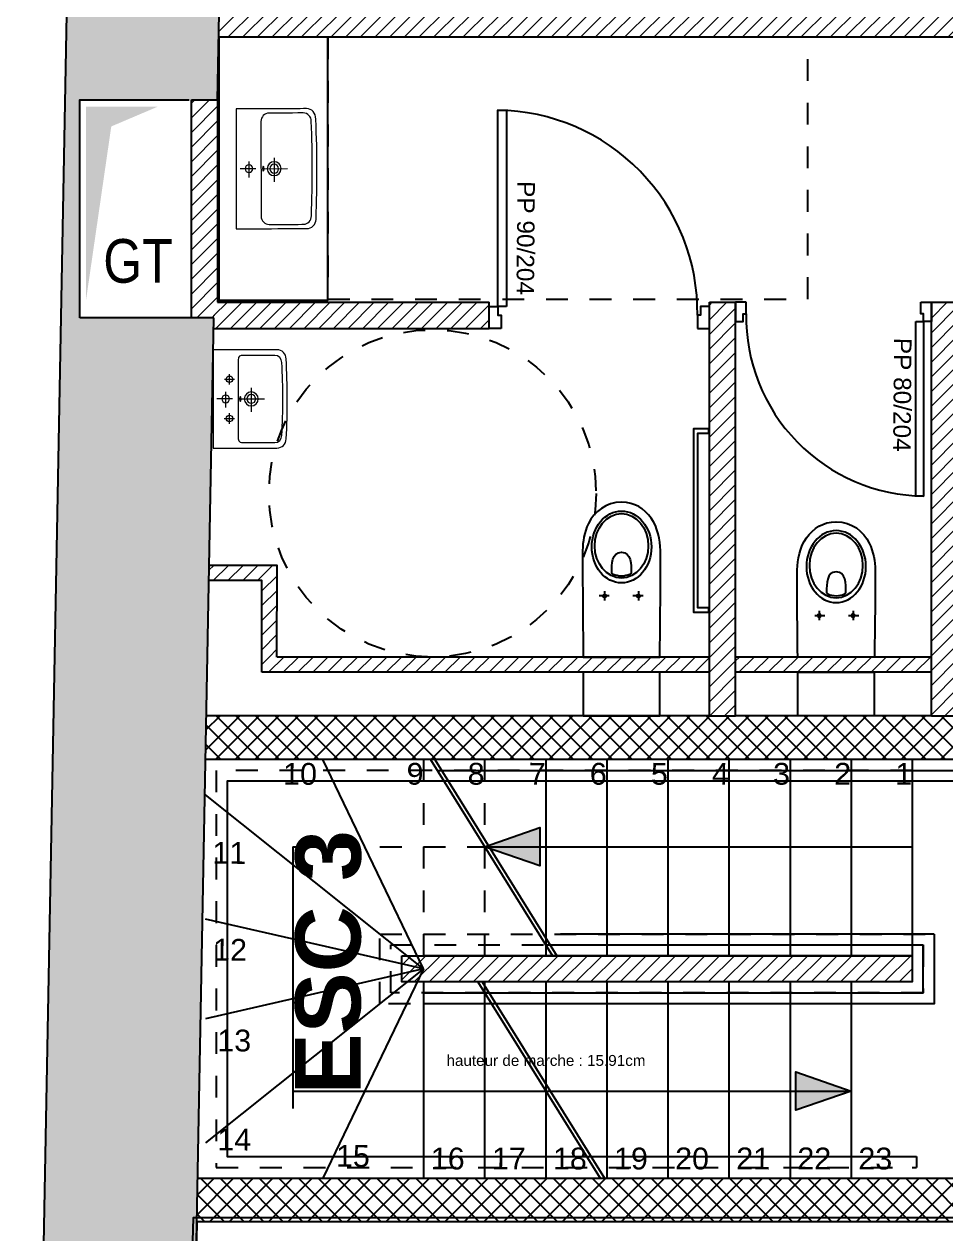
# Model space of a CAD drawing. Extents: x -28.9 to 23.3, y -8.4 to 57.6.
# Drawn here: x -16.51 to -12.29, y -1.74 to 3.81 of the extents above; entities that cross this region are included whole.
import ezdxf

# ---------------------------------------------------------------- set-up
doc = ezdxf.new("R2010")
doc.units = 0
doc.header["$LTSCALE"] = 0.001
for name, pattern in [('92CRH-CVH 01 Structure_Diff$0$CACHE', [0.375, 0.25, -0.125]), ('CONTINU', [0]), ('DASHED', [0.75, 0.5, -0.25]), ('HIDDEN2', [0.1875, 0.125, -0.0625])]:
    doc.linetypes.add(name, pattern=pattern)
for name, color, linetype in [('01-STR_MACONNERIE_HACH', 252, 'Continuous'), ('02-CL HACH PLATRE', 6, 'Continuous'), ('02-CLOISON_HACH MACONNERIE', 6, 'Continuous'), ('Exit- Etiquette-incendie', 1, 'Continuous')]:
    doc.layers.add(name, color=color, linetype=linetype)
doc.layers.add('A-MOQUETTE', color=7, linetype='Continuous', true_color=0xe5ecff)
doc.layers.add('A-projet', color=7, linetype='Continuous', true_color=0x5b6280)
doc.styles.add('ARIAL', font='arial.ttf')
doc.styles.add('COTE 100', font='arial.ttf', dxfattribs={"height": 0.15})
doc.styles.get("Standard").update_dxf_attribs({"font": 'ARIALN.TTF'})
doc.styles.add('verdana', font='swissc.ttf')

# ---------------------------------------------------------------- blocks, each defined once
blk = doc.blocks.new('wc PMR')
for points in [[(-0.4001, 0.2411), (-0.4001, 0.2611), (-0.3501, 0.2611), (-0.3501, 1.0611), (-0.4001, 1.0611), (-0.4001, 1.0811), (-0.3301, 1.0811), (-0.3301, 0.2411), (-0.4001, 0.2411)], [(0.1752, -0.035), (0.1752, -0.235), (-0.1753, -0.235), (-0.1753, -0.035), (0.1752, -0.035)]]:
    blk.add_lwpolyline(points)
for points in [[(-0.1356, 0.6717), (-0.1047, 0.7143), (-0.0611, 0.745), (-0.0001, 0.745)], [(-0.1783, 0.5239), (-0.1779, 0.5716), (-0.1666, 0.629), (-0.1356, 0.6717)], [(-0.078, 0.3365), (-0.078, 0.3365), (-0.078, 0.2933), (-0.078, 0.2933)], [(0.0773, 0.3369), (0.0773, 0.3369), (0.0773, 0.2936), (0.0773, 0.2936)], [(-0.0985, 0.3147), (-0.0985, 0.3147), (-0.0522, 0.3147), (-0.0522, 0.3147)], [(0.0568, 0.3151), (0.0568, 0.3151), (0.1031, 0.3151), (0.1031, 0.3151)], [(0.1752, 0.035), (0.1752, 0.035), (-0.1754, 0.035), (-0.1754, 0.035)]]:
    blk.add_open_spline(points, degree=3)
for points, knots in [([(-0.0001, 0.745), (-0.0001, 0.745), (0.0724, 0.7449), (0.1234, 0.7019), (0.1515, 0.6466)], [0.5714286, 0.5714286, 0.5714286, 0.5714286, 0.5714286, 0.7142857, 0.7142857, 0.7142857, 0.7142857]), ([(-0.0002, 0.7044), (0.0752, 0.7044), (0.1364, 0.6306), (0.1364, 0.5396), (0.1364, 0.5396), (0.1364, 0.4486), (0.0753, 0.3748), (-0.0002, 0.3748), (-0.0002, 0.3748), (-0.0756, 0.3748), (-0.1368, 0.4486), (-0.1368, 0.5396), (-0.1368, 0.5396), (-0.1368, 0.6306), (-0.0756, 0.7044), (-0.0002, 0.7044)], [0, 0, 0, 0, 0.25, 0.25, 0.25, 0.25, 0.5, 0.5, 0.5, 0.5, 0.75, 0.75, 0.75, 0.75, 1, 1, 1, 1]), ([(-0.0001, 0.6924), (0.0676, 0.6924), (0.1225, 0.6262), (0.1225, 0.5446), (0.1225, 0.5446), (0.1225, 0.463), (0.0676, 0.3968), (-0.0001, 0.3968), (-0.0001, 0.3968), (-0.0678, 0.3968), (-0.1227, 0.463), (-0.1228, 0.5446), (-0.1228, 0.5446), (-0.1228, 0.6262), (-0.0678, 0.6924), (-0.0001, 0.6924)], [0, 0, 0, 0, 0.25, 0.25, 0.25, 0.25, 0.5, 0.5, 0.5, 0.5, 0.75, 0.75, 0.75, 0.75, 1, 1, 1, 1]), ([(0.1515, 0.6466), (0.1515, 0.6466), (0.1711, 0.6078), (0.178, 0.5626), (0.1783, 0.5236)], [0.7142857, 0.7142857, 0.7142857, 0.7142857, 0.7142857, 0.8571429, 0.8571429, 0.8571429, 0.8571429]), ([(-0.1754, 0.035), (-0.1754, 0.035), (-0.1787, 0.3113), (-0.1791, 0.4176), (-0.1783, 0.5239)], [0.1428571, 0.1428571, 0.1428571, 0.1428571, 0.1428572, 0.2857143, 0.2857143, 0.2857143, 0.2857143]), ([(0.0445, 0.4244), (0.0446, 0.4203), (0.0419, 0.4154), (0.0382, 0.4139), (0.0382, 0.4139), (0.0262, 0.4089), (0.013, 0.4058), (0, 0.4058), (0, 0.4058), (-0.0131, 0.4058), (-0.0264, 0.4088), (-0.0385, 0.4139), (-0.0385, 0.4139), (-0.0423, 0.4155), (-0.045, 0.4204), (-0.0447, 0.4245), (-0.0447, 0.4245), (-0.0432, 0.4567), (-0.0461, 0.5154), (-0.0001, 0.5153), (-0.0001, 0.5153), (0.0459, 0.5153), (0.0439, 0.459), (0.0445, 0.4244)], [0, 0, 0, 0, 0.166667, 0.166667, 0.166667, 0.166667, 0.333333, 0.333333, 0.333333, 0.333333, 0.5, 0.5, 0.5, 0.5, 0.666667, 0.666667, 0.666667, 0.666667, 0.833333, 0.833333, 0.833333, 0.833333, 1, 1, 1, 1]), ([(0.1783, 0.5236), (0.1783, 0.5236), (0.179, 0.4174), (0.1779, 0.3112), (0.1752, 0.035)], [0.8571429, 0.8571429, 0.8571429, 0.8571429, 0.8571429, 1, 1, 1, 1]), ([(-0.0776, 0.3223), (-0.0735, 0.3223), (-0.0702, 0.319), (-0.0702, 0.3149), (-0.0702, 0.3149), (-0.0702, 0.3108), (-0.0735, 0.3074), (-0.0776, 0.3074), (-0.0776, 0.3074), (-0.0817, 0.3074), (-0.0851, 0.3108), (-0.0851, 0.3149), (-0.0851, 0.3149), (-0.0851, 0.319), (-0.0817, 0.3223), (-0.0776, 0.3223)], [0, 0, 0, 0, 0.25, 0.25, 0.25, 0.25, 0.5, 0.5, 0.5, 0.5, 0.75, 0.75, 0.75, 0.75, 1, 1, 1, 1]), ([(0.0775, 0.3223), (0.0816, 0.3223), (0.0849, 0.319), (0.0849, 0.3149), (0.0849, 0.3149), (0.0849, 0.3108), (0.0816, 0.3074), (0.0775, 0.3074), (0.0775, 0.3074), (0.0733, 0.3074), (0.07, 0.3108), (0.07, 0.3149), (0.07, 0.3149), (0.07, 0.319), (0.0733, 0.3223), (0.0775, 0.3223)], [0, 0, 0, 0, 0.25, 0.25, 0.25, 0.25, 0.5, 0.5, 0.5, 0.5, 0.75, 0.75, 0.75, 0.75, 1, 1, 1, 1])]:
    blk.add_open_spline(points, degree=3, knots=knots)
blk = doc.blocks.new('WC hand 2')
at = {"linetype": 'Continuous'}
for points in [[(-101.846, 114.7909), (-101.8151, 114.8335), (-101.7716, 114.8642), (-101.7105, 114.8642)], [(-101.8887, 114.6432), (-101.8884, 114.6909), (-101.8771, 114.7482), (-101.846, 114.7909)], [(-101.5352, 114.2442), (-101.5352, 114.2442), (-101.8869, 114.2442), (-101.8869, 114.2442)]]:
    blk.add_open_spline(points, degree=3, dxfattribs=at)
for points, knots in [([(-101.7105, 114.8642), (-101.7105, 114.8642), (-101.638, 114.8642), (-101.587, 114.8211), (-101.5589, 114.7658)], [0.5714286, 0.5714286, 0.5714286, 0.5714286, 0.5714286, 0.7142857, 0.7142857, 0.7142857, 0.7142857]), ([(-101.7106, 114.8236), (-101.6352, 114.8236), (-101.574, 114.7498), (-101.574, 114.6588), (-101.574, 114.6588), (-101.574, 114.5678), (-101.6352, 114.494), (-101.7106, 114.494), (-101.7106, 114.494), (-101.7861, 114.494), (-101.8472, 114.5678), (-101.8472, 114.6588), (-101.8472, 114.6588), (-101.8472, 114.7498), (-101.7861, 114.8236), (-101.7106, 114.8236)], [0, 0, 0, 0, 0.25, 0.25, 0.25, 0.25, 0.5, 0.5, 0.5, 0.5, 0.75, 0.75, 0.75, 0.75, 1, 1, 1, 1]), ([(-101.7106, 114.8116), (-101.6428, 114.8116), (-101.5879, 114.7454), (-101.5879, 114.6638), (-101.5879, 114.6638), (-101.5879, 114.5822), (-101.6428, 114.516), (-101.7106, 114.516), (-101.7106, 114.516), (-101.7783, 114.516), (-101.8332, 114.5822), (-101.8332, 114.6638), (-101.8332, 114.6638), (-101.8332, 114.7454), (-101.7783, 114.8116), (-101.7106, 114.8116)], [0, 0, 0, 0, 0.25, 0.25, 0.25, 0.25, 0.5, 0.5, 0.5, 0.5, 0.75, 0.75, 0.75, 0.75, 1, 1, 1, 1]), ([(-101.5589, 114.7658), (-101.5589, 114.7658), (-101.5393, 114.727), (-101.5325, 114.6818), (-101.5322, 114.6428)], [0.7142857, 0.7142857, 0.7142857, 0.7142857, 0.7142857, 0.8571429, 0.8571429, 0.8571429, 0.8571429]), ([(-101.8869, 114.2442), (-101.8869, 114.2442), (-101.8892, 114.4305), (-101.8895, 114.5368), (-101.8887, 114.6432)], [0.1428571, 0.1428571, 0.1428571, 0.1428571, 0.1428572, 0.2857143, 0.2857143, 0.2857143, 0.2857143]), ([(-101.6659, 114.5436), (-101.6658, 114.5395), (-101.6685, 114.5347), (-101.6723, 114.5331), (-101.6723, 114.5331), (-101.6843, 114.5281), (-101.6974, 114.525), (-101.7105, 114.525), (-101.7105, 114.525), (-101.7236, 114.525), (-101.7368, 114.528), (-101.7489, 114.5331), (-101.7489, 114.5331), (-101.7527, 114.5347), (-101.7554, 114.5396), (-101.7552, 114.5437), (-101.7552, 114.5437), (-101.7536, 114.5759), (-101.7566, 114.6346), (-101.7106, 114.6345), (-101.7106, 114.6345), (-101.6645, 114.6345), (-101.6665, 114.5782), (-101.6659, 114.5436)], [0, 0, 0, 0, 0.166667, 0.166667, 0.166667, 0.166667, 0.333333, 0.333333, 0.333333, 0.333333, 0.5, 0.5, 0.5, 0.5, 0.666667, 0.666667, 0.666667, 0.666667, 0.833333, 0.833333, 0.833333, 0.833333, 1, 1, 1, 1]), ([(-101.5322, 114.6428), (-101.5322, 114.6428), (-101.5314, 114.5366), (-101.5326, 114.4304), (-101.5352, 114.2442)], [0.8571429, 0.8571429, 0.8571429, 0.8571429, 0.8571429, 1, 1, 1, 1]), ([(-101.7881, 114.4416), (-101.784, 114.4416), (-101.7806, 114.4382), (-101.7806, 114.4341), (-101.7806, 114.4341), (-101.7806, 114.43), (-101.784, 114.4267), (-101.7881, 114.4267), (-101.7881, 114.4267), (-101.7922, 114.4267), (-101.7955, 114.43), (-101.7955, 114.4341), (-101.7955, 114.4341), (-101.7955, 114.4382), (-101.7922, 114.4416), (-101.7881, 114.4416)], [0, 0, 0, 0, 0.25, 0.25, 0.25, 0.25, 0.5, 0.5, 0.5, 0.5, 0.75, 0.75, 0.75, 0.75, 1, 1, 1, 1]), ([(-101.633, 114.4416), (-101.6289, 114.4416), (-101.6256, 114.4382), (-101.6256, 114.4341), (-101.6256, 114.4341), (-101.6256, 114.43), (-101.6289, 114.4267), (-101.633, 114.4267), (-101.633, 114.4267), (-101.6371, 114.4267), (-101.6405, 114.43), (-101.6405, 114.4341), (-101.6405, 114.4341), (-101.6405, 114.4382), (-101.6371, 114.4416), (-101.633, 114.4416)], [0, 0, 0, 0, 0.25, 0.25, 0.25, 0.25, 0.5, 0.5, 0.5, 0.5, 0.75, 0.75, 0.75, 0.75, 1, 1, 1, 1])]:
    blk.add_open_spline(points, degree=3, knots=knots, dxfattribs=at)
at = {"linetype": 'DASHED'}
for points in [[(-101.809, 114.4339), (-101.809, 114.4339), (-101.7627, 114.4339), (-101.7627, 114.4339)], [(-101.7884, 114.4557), (-101.7884, 114.4557), (-101.7884, 114.4125), (-101.7884, 114.4125)], [(-101.6537, 114.4343), (-101.6537, 114.4343), (-101.6074, 114.4343), (-101.6074, 114.4343)], [(-101.6332, 114.4561), (-101.6332, 114.4561), (-101.6332, 114.4128), (-101.6332, 114.4128)]]:
    blk.add_open_spline(points, degree=3, dxfattribs=at)
blk = doc.blocks.new('WC HF')
blk.add_lwpolyline([(-0.1752, 0.035), (-0.1752, 0.235), (0.1752, 0.235), (0.1752, 0.035), (-0.1752, 0.035)])
at = {"rotation": 180.0036056120651}
blk.add_blockref('WC hand 2', (-101.7183, 114.2028), dxfattribs=at)
blk = doc.blocks.new('BLOC_ATT_RENS_100')
at = {"flags": 8}
for tag, p, height in [('N°', (-0.4156, 0.9727), 0.25), ('TITRE', (-0.4156, 0.6753), 0.21), ('SURF', (-0.4156, 0.3727), 0.15), ('EFFECTIF', (-0.4156, 0.0727), 0.15), ('HSP', (-0.4156, -0.2356), 0.15), ('REV.SOL', (-0.4156, -0.5258), 0.15), ('REV.MUR', (-0.4156, -0.8258), 0.15), ('PLAF', (-0.4156, -1.1258), 0.15)]:
    blk.add_attdef(tag, p, '', height=height, dxfattribs=at)
at = {"layer": 'Exit- Etiquette-incendie', "flags": 8}
for tag, p in [('EFFECTIF.MAX', (-0.4156, -1.414)), ('SURF.PROG', (-0.4156, -1.6479))]:
    blk.add_attdef(tag, p, '', height=0.15, dxfattribs=at)
blk = doc.blocks.new('Xref-R1-2018-11')
h = blk.add_hatch(color=256)
h.dxf.hatch_style = 1
h.paths.add_polyline_path([(-13.5068, -3.4388), (-13.5068, -4.3229), (-13.3914, -3.5288), (-13.1797, -3.4388)])
h = blk.add_hatch(color=256)
h.dxf.hatch_style = 1
h.paths.add_polyline_path([(-11.6799, -6.8314), (-11.4268, -6.7434), (-11.4268, -6.9193)])
h = blk.add_hatch(color=256)
h.dxf.hatch_style = 1
h.paths.add_polyline_path([(-9.9999, -7.9514), (-10.2529, -8.0393), (-10.2529, -7.8634)])
at = {"layer": '01-STR_MACONNERIE_HACH'}
h = blk.add_hatch(color=256, dxfattribs=at)
h.dxf.hatch_style = 1
h.paths.add_polyline_path([(-9.9079, 6.5986), (-9.8547, 6.5982), (-9.8543, 6.6582), (-9.9043, 6.6585), (-9.9023, 6.9761), (-10.8947, 6.9824), (-10.8967, 6.6649), (-10.9467, 6.6652), (-10.9471, 6.6052), (-10.8943, 6.6049), (-10.8705, 6.3609), (-9.9349, 6.3549)])
h.paths.add_polyline_path([(-6.9594, 6.9572), (-8.5844, 6.9676), (-8.5864, 6.6501), (-8.6364, 6.6504), (-8.6368, 6.5904), (-8.5841, 6.5901), (-8.5602, 6.3461), (-6.992, 6.3361), (-6.965, 6.5797), (-6.9118, 6.5794), (-6.9114, 6.6394), (-6.9614, 6.6397)])
h.paths.add_polyline_path([(-3.9843, 6.9382), (-5.6415, 6.9488), (-5.6435, 6.6313), (-5.6935, 6.6316), (-5.6939, 6.5716), (-5.6412, 6.5713), (-5.6173, 6.3273), (-4.0169, 6.317), (-3.99, 6.5607), (-3.9367, 6.5604), (-3.9364, 6.6204), (-3.9864, 6.6207)])
h.paths.add_polyline_path([(-1.6714, 6.9234), (-2.6665, 6.9298), (-2.6685, 6.6123), (-2.7185, 6.6126), (-2.7189, 6.5526), (-2.6661, 6.5522), (-2.6423, 6.3082), (-1.704, 6.3022), (-1.677, 6.5459), (-1.6238, 6.5456), (-1.6234, 6.6056), (-1.6734, 6.6059)])
h.paths.add_polyline_path([(1.2391, 6.9048), (-0.3535, 6.915), (-0.3555, 6.5975), (-0.4055, 6.5978), (-0.4059, 6.5378), (-0.3532, 6.5375), (-0.3294, 6.2934), (1.2351, 6.2834), (1.2366, 6.5273), (1.2866, 6.527), (1.287, 6.587), (1.237, 6.5873)])
h.paths.add_polyline_path([(4.2613, 4.563), (4.0393, 4.878), (3.7941, 4.7052), (3.7437, 4.6696), (3.4414, 4.4566), (3.7374, 4.0365), (4.1422, 3.9277), (4.1734, 4.0436), (4.1251, 4.0566)])
h.paths.add_polyline_path([(6.4828, 4.6253), (6.3626, 4.8262), (6.4048, 4.8588), (6.368, 4.9062), (6.3372, 4.8824), (6.2044, 5.0537), (5.3291, 4.3754), (5.2181, 4.3882), (5.0613, 3.8049), (5.013, 3.8178), (4.9819, 3.702), (5.2116, 3.6402)])
edge = h.paths.add_edge_path()
edge.add_line((8.8998, 6.4983), (8.8988, 6.5))
edge.add_line((8.8988, 6.5), (11.0135, 3.6771))
edge.add_arc((11.3803, 2.3662), 1.3612, 46.8852, 105.6326, ccw=False)
edge.add_line((12.3107, 3.3599), (9.1783, 7.5308))
edge.add_line((9.1783, 7.5308), (8.6276, 7.1267))
edge.add_line((8.6276, 7.1267), (8.7221, 7.0047))
edge.add_line((8.7221, 7.0047), (7.5965, 6.1325))
edge.add_line((7.5965, 6.1325), (7.7293, 5.9611))
edge.add_line((7.7293, 5.9611), (7.698, 5.9369))
edge.add_line((7.698, 5.9369), (7.7348, 5.8895))
edge.add_line((7.7348, 5.8895), (7.7825, 5.9264))
edge.add_line((7.7825, 5.9264), (7.947, 5.7599))
edge.add_line((7.947, 5.7599), (8.5107, 6.1968))
edge.add_line((8.5107, 6.1968), (8.5095, 6.1984))
edge.add_line((8.5095, 6.1984), (8.5108, 6.1969))
edge.add_line((8.5108, 6.1969), (8.8998, 6.4983))
edge = h.paths.add_edge_path()
edge.add_line((12.594, 2.9826), (12.3107, 3.3599))
edge.add_arc((11.3803, 2.3662), 1.3612, 46.8852, 105.6326)
edge.add_line((11.0135, 3.6771), (12.5352, 1.6457))
edge.add_arc((11.3803, 2.3662), 1.3612, 328.0427, 359.269)
edge.add_arc((11.3803, 2.3662), 1.3612, 359.269, 386.9277)
edge = h.paths.add_edge_path()
edge.add_arc((11.3803, 2.3662), 1.3612, -0.731, 26.9277, ccw=False)
edge.add_arc((11.3803, 2.3662), 1.3612, 328.0427, 359.269, ccw=False)
edge.add_line((12.5352, 1.6457), (16.884, -4.1595))
edge.add_line((16.884, -4.1595), (16.1904, -4.6804))
edge.add_line((16.1904, -4.6804), (16.2944, -4.8341))
edge.add_line((16.2944, -4.8341), (16.2458, -4.8706))
edge.add_line((16.2458, -4.8706), (16.2818, -4.9185))
edge.add_line((16.2818, -4.9185), (16.3361, -4.8777))
edge.add_line((16.3361, -4.8777), (16.4203, -4.9898))
edge.add_line((16.4203, -4.9898), (16.932, -4.6055))
edge.add_line((16.932, -4.6055), (17.1197, -4.6902))
edge.add_line((17.1197, -4.6902), (17.9104, -4.0965))
edge.add_line((17.9104, -4.0965), (12.594, 2.9826))
h.paths.add_polyline_path([(14.898, -6.1331), (15.4052, -5.7522), (15.321, -5.6401), (15.3753, -5.5993), (15.3393, -5.5513), (15.2911, -5.5876), (15.286, -5.5815), (15.1725, -5.4448), (14.0287, -6.3038), (14.155, -6.4832), (14.1064, -6.5197), (14.1425, -6.5676), (14.1968, -6.5268), (14.3689, -6.7561), (14.4424, -6.7009), (14.4957, -6.772), (14.616, -6.6817), (14.6553, -6.734), (14.8855, -6.5612), (14.7928, -6.4377), (14.9377, -6.3289)])
h.paths.add_polyline_path([(13.3381, -7.6413), (13.2848, -7.5703), (13.409, -7.477), (13.2369, -7.2477), (13.2912, -7.2069), (13.2552, -7.159), (13.207, -7.1952), (13.0693, -7.0231), (12.0278, -7.8065), (12.1544, -7.9862), (12.1058, -8.0227), (12.1418, -8.0707), (12.1962, -8.0299), (12.3681, -8.2587), (12.5358, -8.1328), (12.5892, -8.2038), (12.8542, -8.0048), (12.8935, -8.0571), (13.1093, -7.8951), (13.07, -7.8427)])
h.paths.add_polyline_path([(11.2287, -8.7564), (11.283, -8.7156), (11.247, -8.6676), (11.1988, -8.7039), (11.06, -8.5304), (10.0749, -9.2731), (10.0749, -9.2731), (10.0653, -9.2803), (10.1905, -9.4582), (10.1199, -9.5112), (10.156, -9.5592), (10.2103, -9.5184), (10.3836, -9.7491), (10.5241, -9.6436), (10.5775, -9.7146), (10.8405, -9.5171), (10.8798, -9.5694), (11.0956, -9.4074), (11.0563, -9.355), (11.3304, -9.1492), (11.277, -9.0781), (11.4006, -8.9853)])
h.paths.add_polyline_path([(9.2725, -10.5835), (9.4124, -10.4784), (9.2391, -10.2477), (9.2934, -10.2069), (9.2574, -10.1589), (9.1872, -10.2117), (9.0513, -10.0418), (8.1252, -10.7373), (8.2507, -10.9182), (8.1842, -10.9682), (8.2202, -11.0161), (8.2746, -10.9753), (8.4463, -11.204), (8.5752, -11.1071), (8.6286, -11.1782), (8.8718, -10.9956), (8.9111, -11.0479), (9.1269, -10.8859), (9.0876, -10.8335), (9.3259, -10.6545)])
h.paths.add_polyline_path([(7.3912, -11.9963), (7.5006, -11.9142), (7.3289, -11.6855), (7.3832, -11.6448), (7.3472, -11.5968), (7.281, -11.6465), (7.1435, -11.4746), (6.3233, -12.0905), (6.4525, -12.2767), (6.3735, -12.3361), (6.4095, -12.384), (6.4638, -12.3433), (6.6317, -12.5667), (6.6939, -12.52), (6.7473, -12.5911), (6.9904, -12.4085), (7.0298, -12.4608), (7.2456, -12.2987), (7.2062, -12.2464), (7.4446, -12.0674)])
h.paths.add_polyline_path([(5.6249, -13.3229), (5.6781, -13.2829), (5.5103, -13.0594), (5.5646, -13.0186), (5.5286, -12.9706), (5.4496, -13.0299), (5.308, -12.853), (5.0721, -13.0302), (4.5022, -13.0229), (4.4995, -13.2355), (4.4495, -13.2349), (4.4488, -13.2949), (4.4987, -13.2955), (4.4948, -13.6023), (4.7391, -13.6054), (4.7378, -13.704), (4.8992, -13.7061), (4.8984, -13.7758), (5.2994, -13.7809), (5.621, -13.5394), (5.6048, -13.469), (5.6878, -13.4067)])
h.paths.add_polyline_path([(3.3163, -13.0078), (2.4349, -12.9966), (2.4323, -13.1997), (2.3823, -13.1991), (2.3816, -13.2591), (2.4315, -13.2597), (2.4275, -13.5759), (2.5342, -13.5773), (2.5334, -13.6459), (2.7266, -13.6484), (2.7258, -13.7117), (2.9974, -13.7152), (2.9982, -13.6518), (3.1803, -13.6542), (3.1811, -13.5855), (3.3089, -13.5871), (3.3128, -13.2804), (3.3628, -13.281), (3.3636, -13.221), (3.3136, -13.2204)])
h.paths.add_polyline_path([(1.2489, -12.9814), (-0.6014, -12.9578), (-0.6289, -13.1654), (-0.697, -13.1645), (-0.6964, -13.2245), (-0.6478, -13.2251), (-0.6518, -13.5366), (-0.6146, -13.5371), (-0.6155, -13.6057), (-0.4283, -13.6081), (-0.4291, -13.6715), (-0.1553, -13.675), (-0.1545, -13.6116), (0.0332, -13.614), (0.0345, -13.5097), (0.5318, -13.516), (0.5305, -13.6204), (0.7014, -13.6225), (0.7006, -13.6859), (0.9641, -13.6893), (0.9649, -13.6259), (1.1422, -13.6282), (1.1431, -13.5595), (1.2416, -13.5608), (1.2456, -13.2446), (1.2956, -13.2452), (1.2963, -13.1852), (1.2464, -13.1846)])
h.paths.add_polyline_path([(-2.051, -12.9393), (-2.894, -12.9286), (-2.9234, -13.1503), (-2.9915, -13.1494), (-2.9923, -13.2094), (-2.9423, -13.21), (-2.9461, -13.5073), (-2.8104, -13.5091), (-2.8113, -13.5777), (-2.6251, -13.5801), (-2.6259, -13.6435), (-2.3569, -13.6469), (-2.3561, -13.5835), (-2.1592, -13.586), (-2.1583, -13.5174), (-2.0358, -13.519), (-2.0318, -13.2075), (-1.9629, -13.2084), (-1.9621, -13.1484), (-2.0288, -13.1475)])
h.paths.add_polyline_path([(-4.3499, -13.1921), (-4.2574, -13.1933), (-4.2566, -13.1333), (-4.3233, -13.1324), (-4.347, -12.91), (-5.9186, -12.89), (-5.9511, -13.1353), (-6.0192, -13.1344), (-6.02, -13.1944), (-5.97, -13.195), (-5.9717, -13.3223), (-5.41, -13.3295), (-5.4119, -13.4759), (-5.3505, -13.4767), (-5.3516, -13.5665), (-5.099, -13.5697), (-5.1, -13.6461), (-4.784, -13.6502), (-4.7831, -13.5737), (-4.5202, -13.5771), (-4.519, -13.4873), (-4.3537, -13.4894)])
h.paths.add_polyline_path([(-10.3349, -12.8336), (-11.1808, -12.8229), (-11.2133, -13.0681), (-11.2814, -13.0673), (-11.2822, -13.1273), (-11.2323, -13.1279), (-11.2362, -13.4341), (-11.0899, -13.436), (-11.0909, -13.5137), (-10.8922, -13.5162), (-10.893, -13.5758), (-10.6219, -13.5792), (-10.6211, -13.5197), (-10.4225, -13.5222), (-10.4215, -13.4445), (-10.2967, -13.4461), (-10.2928, -13.1399), (-10.2428, -13.1405), (-10.242, -13.0805), (-10.3087, -13.0797)])
edge = h.paths.add_edge_path()
edge.add_line((2.5716, 5.6909), (3.1695, 6.1123))
edge.add_line((3.1695, 6.1123), (3.0138, 6.3333))
edge.add_arc((1.8436, 5.4114), 1.4897, 38.2323, 77.6185)
edge.add_line((2.1631, 6.8664), (2.163, 6.8989))
edge.add_line((2.163, 6.8989), (1.9782, 6.9001))
edge.add_line((1.9782, 6.9001), (1.9761, 6.5826))
edge.add_line((1.9761, 6.5826), (1.9261, 6.5829))
edge.add_line((1.9261, 6.5829), (1.9257, 6.5229))
edge.add_line((1.9257, 6.5229), (1.9757, 6.5226))
edge.add_line((1.9757, 6.5226), (1.9742, 6.2787))
edge.add_line((1.9742, 6.2787), (2.1582, 6.2775))
edge.add_line((2.1582, 6.2775), (2.5716, 5.6909))
h.paths.add_polyline_path([(-13.5351, -3.4062), (-13.5351, -4.4062)], flags=17)
h.paths.add_polyline_path([(-13.5351, -3.4062), (-12.9038, -3.4062), (-12.8388, 0.0746), (-12.8359, 0.23), (-12.8289, 0.6049), (-12.8252, 0.8044), (-12.7212, 6.3727), (-12.2452, 6.3697), (-12.2182, 6.6133), (-12.165, 6.613), (-12.1646, 6.673), (-12.2146, 6.6733), (-12.2125, 6.9908), (-12.9153, 6.9953), (-12.913, 7.3501), (-13.403, 7.3532), (-13.7905, -13.4015), (-13.2871, -13.4079), (-13.2881, -13.4856), (-13.1001, -13.488), (-13.1009, -13.5476), (-12.8417, -13.5509), (-12.8117, -13.4917), (-12.6419, -13.4939), (-12.6405, -13.3837), (-12.6008, -13.3842), (-12.5973, -13.1105), (-12.5473, -13.1111), (-12.5465, -13.0511), (-12.6132, -13.0503), (-12.6395, -12.8042), (-13.0792, -12.7986), (-12.9225, -4.4062), (-13.5351, -4.4062)])
at = {"layer": '02-CL HACH PLATRE', "lineweight": 13, "transparency": 33554687}
h = blk.add_hatch(dxfattribs=at)
h.set_pattern_fill('ANSI31', color=256, scale=0.015)
h.paths.add_polyline_path([(-8.4282, -2.9121), (-8.5485, -2.9121), (-8.5485, -3.0001), (-11.2668, -3.0001), (-11.2683, -3.1201), (-8.5485, -3.1201), (-8.5485, -3.2472), (-8.4485, -3.2472), (-8.4283, -3.2472)])
h.paths.add_polyline_path([(-11.2668, -3.0001), (-12.3715, -3.0001), (-12.8962, -3.0001), (-12.8985, -3.1188), (-12.8985, -3.1201), (-11.2683, -3.1201)])
h = blk.add_hatch(dxfattribs=at)
h.set_pattern_fill('ANSI31', color=256, scale=0.015)
h.paths.add_polyline_path([(-13.0238, -3.4065), (-12.9038, -3.4065), (-12.9038, -4.4065), (-13.0238, -4.4065)])
h = blk.add_hatch(dxfattribs=at)
h.set_pattern_fill('ANSI31', color=256, scale=0.015)
h.paths.add_polyline_path([(-10.5298, -4.3346), (-10.6498, -4.3346), (-10.6498, -5.9614), (-10.6498, -6.2314), (-10.5298, -6.2314), (-10.5298, -5.9614), (-10.5303, -5.9614)])
h.paths.add_polyline_path([(-9.512, -5.3336), (-8.4284, -5.3336), (-8.4283, -4.2572), (-8.5485, -4.2572), (-8.5485, -5.2136), (-9.512, -5.2136), (-9.512, -4.3346), (-9.632, -4.3346), (-9.632, -5.9614), (-9.632, -6.2314), (-9.512, -6.2314)])
h = blk.add_hatch(dxfattribs=at)
h.set_pattern_fill('ANSI31', color=256, scale=0.015)
h.paths.add_polyline_path([(-11.6598, -4.3346), (-12.3985, -4.3346), (-12.9212, -4.3346), (-12.9234, -4.4546), (-11.6598, -4.4546)])
h = blk.add_hatch(dxfattribs=at)
h.set_pattern_fill('ANSI31', color=256, scale=0.015)
h.paths.add_polyline_path([(-12.6315, -5.5417), (-12.9431, -5.5414), (-12.9445, -5.6114), (-12.7015, -5.6114), (-12.7015, -5.9614), (-12.6319, -5.9614)])
h = blk.add_hatch(dxfattribs=at)
h.set_pattern_fill('ANSI31', color=256, scale=0.015)
h.paths.add_polyline_path([(-10.6498, -5.9614), (-11.3045, -5.9614), (-11.3054, -6.0314), (-11.2276, -6.0314), (-11.2276, -6.0314), (-10.8772, -6.0314), (-10.6498, -6.0314)])
h.paths.add_polyline_path([(-9.632, -5.9614), (-10.5298, -5.9614), (-10.5298, -6.0314), (-10.2442, -6.0314), (-10.2442, -6.0314), (-9.8937, -6.0314), (-9.632, -6.0314)])
h.paths.add_polyline_path([(-11.3045, -5.9614), (-12.7009, -5.9614), (-12.7022, -6.0314), (-11.3054, -6.0314)])
h = blk.add_hatch(dxfattribs=at)
h.set_pattern_fill('ANSI31', color=256, scale=0.015)
h.paths.add_polyline_path([(-12.0599, -7.3314), (-9.7199, -7.3314), (-9.7199, -7.4514), (-12.0599, -7.4514)])
at = {"layer": '02-CLOISON_HACH MACONNERIE', "transparency": 33554687}
h = blk.add_hatch(dxfattribs=at)
h.set_pattern_fill('ANSI37', color=256, scale=0.02)
h.paths.add_polyline_path([(-8.4284, -6.2314), (-9.512, -6.2314), (-9.632, -6.2314), (-10.5298, -6.2314), (-10.6498, -6.2314), (-11.308, -6.2314), (-11.3095, -6.4314), (-8.4285, -6.4314)])
h.paths.add_polyline_path([(-11.308, -6.2314), (-12.9566, -6.2314), (-12.9588, -6.4314), (-11.3095, -6.4314)])
h = blk.add_hatch(dxfattribs=at)
h.set_pattern_fill('ANSI37', color=256, scale=0.02)
h.set_pattern_definition([(45, (10.81605, 16.895694), (-0.04490128, 0.04490128), []), (135, (10.81605, 16.895694), (-0.04490128, -0.04490128), [])])
h.paths.add_polyline_path([(-12.9958, -8.3514), (-12.9996, -8.5514), (-8.4284, -8.5514), (-8.4284, -8.3514)])
for p, q in [((-13.403, 7.3532), (-13.7905, -13.4015)), ((-12.9038, -3.4062), (-12.8388, 0.0746)), ((-10.6498, -5.9614), (-12.6315, -5.9614)), ((-9.632, -5.9614), (-10.5303, -5.9614)), ((-10.6498, -6.0314), (-12.7015, -6.0314)), ((-9.632, -6.0314), (-10.5303, -6.0314)), ((-10.6498, -6.2314), (-12.9566, -6.2314)), ((-9.632, -6.2314), (-10.5298, -6.2314)), ((-11.9599, -7.3914), (-12.4222, -6.4314)), ((-11.9599, -7.3914), (-12.9599, -6.5939)), ((-11.9599, -7.3914), (-12.9599, -7.1631)), ((-11.9599, -7.3914), (-12.9599, -8.1888)), ((-11.9599, -7.3914), (-12.9599, -7.6196)), ((-11.9599, -7.3914), (-12.4222, -8.3514))]:
    blk.add_line(p, q)
at = {"linetype": 'Continuous'}
for points in [[(-8.5485, -3.1201), (-12.8985, -3.1201)], [(-12.3985, -3.1201), (-12.8985, -3.1201), (-12.8985, -4.3261), (-12.3985, -4.3261), (-12.3985, -3.1201)], [(-13.0238, -3.4065), (-12.9038, -3.4065), (-12.9038, -4.3346)], [(-12.9219, -4.4065), (-13.0238, -4.4065), (-13.0238, -3.4065)], [(-12.9038, -4.3346), (-11.6598, -4.3346)], [(-11.6598, -4.4546), (-11.6598, -4.3346)], [(-10.6498, -6.2314), (-10.6498, -4.3346)], [(-10.6498, -4.3346), (-10.5298, -4.3346)], [(-10.5298, -6.2314), (-10.5298, -4.3346)], [(-9.632, -6.2314), (-9.632, -4.3346)], [(-9.632, -4.3346), (-9.512, -4.3346)], [(-12.9234, -4.4546), (-11.6598, -4.4546)], [(-12.6319, -5.9614), (-12.6319, -5.9614), (-12.6315, -5.5414), (-12.9433, -5.5414)], [(-12.7015, -6.0314), (-12.7015, -5.9614), (-12.7015, -5.6114), (-12.9446, -5.6114)], [(-9.7199, -6.5314), (-12.8599, -6.5314), (-12.8599, -8.2514), (-9.7199, -8.2514), (-9.6999, -8.2514)], [(-9.7199, -7.3314), (-11.9599, -7.3314)], [(-9.7199, -7.4514), (-11.9599, -7.4514)], [(-9.6999, -8.2514), (-9.6999, -8.3014)]]:
    blk.add_lwpolyline(points, dxfattribs=at)
at = {"color": 6, "linetype": 'HIDDEN2'}
blk.add_lwpolyline([(-12.3985, -4.3201), (-10.1985, -4.3201), (-10.1985, -3.1201), (-12.3985, -3.1201), (-12.3985, -4.3201)], dxfattribs=at)
for points in [[(-13.5351, -4.4062), (-13.5351, -3.4062), (-13.0351, -3.4062)], [(-12.9219, -4.4065), (-13.5351, -4.4062)], [(-13.0792, -12.7986), (-12.9219, -4.4065)], [(-10.6498, -6.2314), (-10.5298, -6.2314)], [(-9.632, -6.2314), (-9.512, -6.2314)], [(-8.4282, -6.4314), (-12.9599, -6.4314)], [(-9.7199, -6.4314), (-12.8599, -6.4314)], [(-11.9284, -6.432), (-11.3684, -7.332)], [(-11.9084, -6.432), (-11.3484, -7.332)], [(-11.3999, -6.4314), (-11.3999, -7.3314)], [(-11.1199, -6.4314), (-11.1199, -7.3314)], [(-10.8399, -6.4314), (-10.8399, -7.3314)], [(-10.5599, -6.4314), (-10.5599, -7.3314)], [(-10.2799, -6.4314), (-10.2799, -7.3314)], [(-9.9999, -6.4314), (-9.9999, -7.3314)], [(-11.8976, -6.4814), (-9.7199, -6.4814), (-9.4199, -6.4814), (-9.4199, -6.5314), (-11.8665, -6.5314)], [(-11.6799, -6.8314), (-11.4268, -6.7434), (-11.4268, -6.9193), (-11.6799, -6.8314)], [(-12.5599, -6.8314), (-12.5599, -8.0314)], [(-11.6799, -6.8314), (-9.7199, -6.8314)], [(-9.6199, -7.2314), (-9.6199, -7.5514), (-11.9599, -7.5514)], [(-9.6199, -7.2314), (-11.3326, -7.2314)], [(-11.9599, -7.5014), (-9.6699, -7.5014), (-9.6699, -7.2815)], [(-11.3998, -7.2814), (-9.6699, -7.2814)], [(-11.9599, -7.4514), (-11.9599, -8.3514)], [(-11.711, -7.4514), (-11.151, -8.3514)], [(-11.691, -7.4514), (-11.131, -8.3514)], [(-11.6799, -7.4514), (-11.6799, -8.3514)], [(-11.3999, -7.4514), (-11.3999, -8.3514)], [(-11.1199, -7.4514), (-11.1199, -8.3514)], [(-10.8399, -7.4514), (-10.8399, -8.3514)], [(-10.5599, -7.4514), (-10.5599, -8.3514)], [(-10.2799, -7.4514), (-10.2799, -8.3514)], [(-9.9999, -7.4514), (-9.9999, -8.3514)], [(-9.9999, -7.9514), (-10.2529, -8.0393), (-10.2529, -7.8634), (-9.9999, -7.9514)], [(-12.5599, -7.9514), (-9.9999, -7.9514)], [(-12.9958, -8.3514), (-8.4284, -8.3514), (-8.4284, -8.5514), (-12.9996, -8.5514)]]:
    blk.add_lwpolyline(points)
at = {"linetype": 'CONTINU'}
for points in [[(-11.5798, -4.3546), (-11.6198, -4.3546), (-11.6198, -3.4546), (-11.5798, -3.4546)], [(-11.6048, -4.4546), (-11.6598, -4.4546), (-11.6598, -4.3546), (-11.6198, -4.3546), (-11.6198, -4.3946), (-11.6048, -4.3946), (-11.6048, -4.4546)], [(-10.7048, -4.4546), (-10.6498, -4.4546), (-10.6498, -4.3546), (-10.6898, -4.3546), (-10.6898, -4.3946), (-10.7048, -4.3946), (-10.7048, -4.4546)], [(-10.4809, -4.3346), (-10.5298, -4.3346), (-10.5298, -4.4235), (-10.4942, -4.4235), (-10.4942, -4.3879), (-10.4809, -4.3879), (-10.4809, -4.3346)], [(-9.6809, -4.3346), (-9.632, -4.3346), (-9.632, -4.4235), (-9.6676, -4.4235), (-9.6676, -4.3879), (-9.6809, -4.3879), (-9.6809, -4.3346)], [(-9.7031, -4.4235), (-9.6676, -4.4235), (-9.6676, -5.2235), (-9.7031, -5.2235)]]:
    blk.add_lwpolyline(points, close=True, dxfattribs=at)
at = {"linetype": '92CRH-CVH 01 Structure_Diff$0$CACHE', "ltscale": 0.5}
for points in [[(-11.9599, -6.4314), (-11.9599, -7.3314)], [(-11.6799, -6.4314), (-11.6799, -7.3314)], [(-9.7199, -6.4814), (-12.9099, -6.4814), (-12.9099, -8.3014), (-9.7199, -8.3014), (-9.6999, -8.3014)], [(-12.5599, -6.8314), (-9.7199, -6.8314)], [(-9.6199, -7.2314), (-9.6199, -7.5514), (-12.1599, -7.5514), (-12.1599, -7.2314), (-9.6199, -7.2314)], [(-9.6699, -7.2815), (-9.6699, -7.5014), (-12.1099, -7.5014), (-12.1099, -7.2814), (-9.6699, -7.2815)], [(-9.6999, -8.2514), (-9.6999, -8.3014)]]:
    blk.add_lwpolyline(points, dxfattribs=at)
at = {"ltscale": 0.5}
blk.add_lwpolyline([(-9.7199, -6.4314), (-9.7199, -7.3314)], dxfattribs=at)
at = {"linetype": 'Continuous'}
blk.add_lwpolyline([(-12.0599, -7.3314), (-9.7199, -7.3314), (-9.7199, -7.4514), (-12.0599, -7.4514)], close=True, dxfattribs=at)
at = {"color": 6, "linetype": 'HIDDEN2'}
blk.add_circle((-11.919, -5.2111), 0.75, dxfattribs=at)
at = {"linetype": 'CONTINU'}
for centre, radius, start, end in [((-11.6305, -4.3804), 0.9259, 359.1206, 89.3351), ((-9.658, -4.4006), 0.823, 179.1206, 269.3351)]:
    blk.add_arc(centre, radius, start, end, dxfattribs=at)
at = {"lineweight": 18}
for centre, major_axis in [((-12.8499, -4.6882), (-0.015, 0)), ((-12.8501, -4.8677), (0, -0.015))]:
    blk.add_ellipse(centre, major_axis=major_axis, ratio=1, dxfattribs=at)
for points, knots in [([(-12.8185, -3.998), (-12.8185, -3.998), (-12.8185, -3.4482), (-12.8185, -3.4482), (-12.8185, -3.4482), (-12.8185, -3.4482), (-12.496, -3.4473), (-12.496, -3.4473), (-12.496, -3.4473), (-12.4729, -3.4473), (-12.4539, -3.4664), (-12.4538, -3.4948), (-12.4538, -3.4948), (-12.4469, -3.6647), (-12.4468, -3.7852), (-12.4526, -3.9552), (-12.4526, -3.9552), (-12.4534, -3.9783), (-12.4727, -3.9971), (-12.4961, -3.9972), (-12.4961, -3.9972), (-12.4961, -3.9972), (-12.8185, -3.998), (-12.8185, -3.998)], [0, 0, 0, 0, 0.142857, 0.142857, 0.142857, 0.142867, 0.285714, 0.285714, 0.285714, 0.285724, 0.428571, 0.428571, 0.428571, 0.428581, 0.571429, 0.571429, 0.571429, 0.571439, 0.714286, 0.714286, 0.714286, 0.714296, 1, 1, 1, 1]), ([(-12.7044, -3.94), (-12.7044, -3.94), (-12.7051, -3.5057), (-12.7051, -3.5057), (-12.7051, -3.5057), (-12.7052, -3.4848), (-12.6887, -3.4676), (-12.6685, -3.4675), (-12.6685, -3.4675), (-12.6685, -3.4675), (-12.5113, -3.4671), (-12.5113, -3.4671), (-12.5113, -3.4671), (-12.4911, -3.4671), (-12.4745, -3.4842), (-12.4745, -3.5051), (-12.4745, -3.5051), (-12.4686, -3.6664), (-12.4684, -3.7782), (-12.4738, -3.9394), (-12.4738, -3.9394), (-12.4745, -3.9604), (-12.4902, -3.9776), (-12.5104, -3.9776), (-12.5104, -3.9776), (-12.5104, -3.9776), (-12.6676, -3.9781), (-12.6676, -3.9781), (-12.6676, -3.9781), (-12.6878, -3.9781), (-12.7044, -3.961), (-12.7044, -3.94)], [0, 0, 0, 0, 0.111111, 0.111111, 0.111111, 0.111121, 0.222222, 0.222222, 0.222222, 0.222232, 0.333333, 0.333333, 0.333333, 0.333343, 0.444444, 0.444444, 0.444444, 0.444454, 0.555556, 0.555556, 0.555556, 0.555566, 0.666667, 0.666667, 0.666667, 0.666677, 0.777778, 0.777778, 0.777778, 0.777788, 1, 1, 1, 1]), ([(-12.7729, -3.7101), (-12.7661, -3.7032), (-12.755, -3.7032), (-12.7482, -3.71), (-12.7482, -3.71), (-12.7413, -3.7169), (-12.7413, -3.7279), (-12.7481, -3.7348), (-12.7481, -3.7348), (-12.7549, -3.7416), (-12.766, -3.7417), (-12.7729, -3.7349), (-12.7729, -3.7349), (-12.7797, -3.728), (-12.7797, -3.717), (-12.7729, -3.7101)], [0, 0, 0, 0, 0.2, 0.2, 0.2, 0.20001, 0.4, 0.4, 0.4, 0.40001, 0.6, 0.6, 0.6, 0.60001, 1, 1, 1, 1]), ([(-12.6979, -3.7224), (-12.6979, -3.7159), (-12.6963, -3.7107), (-12.6944, -3.7109), (-12.6944, -3.7109), (-12.6925, -3.711), (-12.6909, -3.7165), (-12.691, -3.723), (-12.691, -3.723), (-12.691, -3.7295), (-12.6926, -3.7347), (-12.6945, -3.7345), (-12.6945, -3.7345), (-12.6965, -3.7344), (-12.698, -3.729), (-12.6979, -3.7224)], [0, 0, 0, 0, 0.2, 0.2, 0.2, 0.20001, 0.4, 0.4, 0.4, 0.40001, 0.6, 0.6, 0.6, 0.60001, 1, 1, 1, 1]), ([(-12.6763, -3.7226), (-12.6764, -3.705), (-12.6621, -3.6906), (-12.6445, -3.6906), (-12.6445, -3.6906), (-12.6269, -3.6905), (-12.6125, -3.7048), (-12.6125, -3.7224), (-12.6125, -3.7224), (-12.6124, -3.7401), (-12.6267, -3.7544), (-12.6443, -3.7545), (-12.6443, -3.7545), (-12.662, -3.7545), (-12.6763, -3.7402), (-12.6763, -3.7226)], [0, 0, 0, 0, 0.2, 0.2, 0.2, 0.20001, 0.4, 0.4, 0.4, 0.40001, 0.6, 0.6, 0.6, 0.60001, 1, 1, 1, 1]), ([(-12.6645, -3.7226), (-12.6645, -3.7115), (-12.6555, -3.7025), (-12.6445, -3.7025), (-12.6445, -3.7025), (-12.6334, -3.7024), (-12.6244, -3.7114), (-12.6243, -3.7225), (-12.6243, -3.7225), (-12.6243, -3.7335), (-12.6333, -3.7426), (-12.6444, -3.7426), (-12.6444, -3.7426), (-12.6554, -3.7426), (-12.6644, -3.7337), (-12.6645, -3.7226)], [0, 0, 0, 0, 0.2, 0.2, 0.2, 0.20001, 0.4, 0.4, 0.4, 0.40001, 0.6, 0.6, 0.6, 0.60001, 1, 1, 1, 1]), ([(-12.925, -5.0032), (-12.925, -5.0032), (-12.925, -4.553), (-12.925, -4.553), (-12.925, -4.553), (-12.925, -4.553), (-12.6318, -4.553), (-12.6318, -4.553), (-12.6318, -4.553), (-12.6087, -4.553), (-12.5898, -4.5709), (-12.5898, -4.5945), (-12.5898, -4.5945), (-12.5833, -4.7168), (-12.5831, -4.8392), (-12.5893, -4.9616), (-12.5893, -4.9616), (-12.5905, -4.9847), (-12.6085, -5.0032), (-12.6319, -5.0032), (-12.6319, -5.0032), (-12.6319, -5.0032), (-12.925, -5.0032), (-12.925, -5.0032)], [0, 0, 0, 0, 0.142857, 0.142857, 0.142857, 0.142867, 0.285714, 0.285714, 0.285714, 0.285724, 0.428571, 0.428571, 0.428571, 0.428581, 0.571429, 0.571429, 0.571429, 0.571439, 0.714286, 0.714286, 0.714286, 0.714296, 1, 1, 1, 1]), ([(-12.809, -4.9605), (-12.809, -4.9605), (-12.809, -4.6003), (-12.809, -4.6003), (-12.809, -4.6003), (-12.809, -4.5798), (-12.8019, -4.5783), (-12.7867, -4.5783), (-12.7867, -4.5783), (-12.7867, -4.5783), (-12.6412, -4.5783), (-12.6412, -4.5783), (-12.6412, -4.5783), (-12.6237, -4.5783), (-12.6105, -4.5934), (-12.6095, -4.6116), (-12.6095, -4.6116), (-12.6035, -4.7228), (-12.6035, -4.834), (-12.6095, -4.9452), (-12.6095, -4.9452), (-12.6104, -4.9635), (-12.6237, -4.9783), (-12.6412, -4.9783), (-12.6412, -4.9783), (-12.6412, -4.9783), (-12.7882, -4.9783), (-12.7882, -4.9783), (-12.7882, -4.9783), (-12.7946, -4.9783), (-12.809, -4.9787), (-12.809, -4.9605)], [0, 0, 0, 0, 0.111111, 0.111111, 0.111111, 0.111121, 0.222222, 0.222222, 0.222222, 0.222232, 0.333333, 0.333333, 0.333333, 0.333343, 0.444444, 0.444444, 0.444444, 0.444454, 0.555556, 0.555556, 0.555556, 0.555566, 0.666667, 0.666667, 0.666667, 0.666677, 0.777778, 0.777778, 0.777778, 0.777788, 1, 1, 1, 1]), ([(-12.8795, -4.7655), (-12.8727, -4.7587), (-12.8616, -4.7587), (-12.8548, -4.7655), (-12.8548, -4.7655), (-12.848, -4.7724), (-12.848, -4.7834), (-12.8548, -4.7903), (-12.8548, -4.7903), (-12.8616, -4.7971), (-12.8727, -4.7971), (-12.8795, -4.7903), (-12.8795, -4.7903), (-12.8864, -4.7834), (-12.8864, -4.7724), (-12.8795, -4.7655)], [0, 0, 0, 0, 0.2, 0.2, 0.2, 0.20001, 0.4, 0.4, 0.4, 0.40001, 0.6, 0.6, 0.6, 0.60001, 1, 1, 1, 1]), ([(-12.8031, -4.7779), (-12.8031, -4.7714), (-12.8015, -4.7662), (-12.7995, -4.7664), (-12.7995, -4.7664), (-12.7976, -4.7666), (-12.7961, -4.772), (-12.7962, -4.7785), (-12.7962, -4.7785), (-12.7962, -4.7851), (-12.7978, -4.7902), (-12.7998, -4.7901), (-12.7998, -4.7901), (-12.8017, -4.7899), (-12.8032, -4.7845), (-12.8031, -4.7779)], [0, 0, 0, 0, 0.2, 0.2, 0.2, 0.20001, 0.4, 0.4, 0.4, 0.40001, 0.6, 0.6, 0.6, 0.60001, 1, 1, 1, 1]), ([(-12.7815, -4.7782), (-12.7815, -4.7605), (-12.7672, -4.7462), (-12.7496, -4.7462), (-12.7496, -4.7462), (-12.732, -4.7462), (-12.7177, -4.7605), (-12.7177, -4.7782), (-12.7177, -4.7782), (-12.7177, -4.7958), (-12.732, -4.8101), (-12.7496, -4.8101), (-12.7496, -4.8101), (-12.7672, -4.8101), (-12.7815, -4.7958), (-12.7815, -4.7782)], [0, 0, 0, 0, 0.2, 0.2, 0.2, 0.20001, 0.4, 0.4, 0.4, 0.40001, 0.6, 0.6, 0.6, 0.60001, 1, 1, 1, 1]), ([(-12.7697, -4.7782), (-12.7697, -4.7671), (-12.7607, -4.7581), (-12.7496, -4.7581), (-12.7496, -4.7581), (-12.7385, -4.7581), (-12.7295, -4.7671), (-12.7295, -4.7782), (-12.7295, -4.7782), (-12.7295, -4.7892), (-12.7385, -4.7982), (-12.7496, -4.7982), (-12.7496, -4.7982), (-12.7607, -4.7982), (-12.7697, -4.7892), (-12.7697, -4.7782)], [0, 0, 0, 0, 0.2, 0.2, 0.2, 0.20001, 0.4, 0.4, 0.4, 0.40001, 0.6, 0.6, 0.6, 0.60001, 1, 1, 1, 1])]:
    blk.add_open_spline(points, degree=3, knots=knots, dxfattribs=at)
for points in [[(-12.7609, -3.69), (-12.7609, -3.69), (-12.7609, -3.7623), (-12.7609, -3.7623)], [(-12.6445, -3.6722), (-12.6445, -3.6722), (-12.6442, -3.7823), (-12.6442, -3.7823)], [(-12.7289, -3.7227), (-12.7289, -3.7227), (-12.8012, -3.7226), (-12.8012, -3.7226)], [(-12.694, -3.7227), (-12.694, -3.7227), (-12.5841, -3.7223), (-12.5841, -3.7223)], [(-12.873, -4.6882), (-12.873, -4.6882), (-12.8269, -4.6882), (-12.8269, -4.6882)], [(-12.8497, -4.7127), (-12.8497, -4.7127), (-12.8497, -4.6643), (-12.8497, -4.6643)], [(-12.8674, -4.7455), (-12.8674, -4.7455), (-12.8677, -4.8178), (-12.8677, -4.8178)], [(-12.7495, -4.7279), (-12.7495, -4.7279), (-12.7495, -4.838), (-12.7495, -4.838)], [(-12.8356, -4.7782), (-12.8356, -4.7782), (-12.9079, -4.778), (-12.9079, -4.778)], [(-12.7992, -4.7782), (-12.7992, -4.7782), (-12.6892, -4.7781), (-12.6892, -4.7781)], [(-12.8733, -4.868), (-12.8733, -4.868), (-12.8268, -4.868), (-12.8268, -4.868)], [(-12.8498, -4.8927), (-12.8498, -4.8927), (-12.8498, -4.8439), (-12.8498, -4.8439)]]:
    blk.add_open_spline(points, degree=3, dxfattribs=at)
ref = blk.add_blockref('BLOC_ATT_RENS_100', (-13.0854, -4.6397), dxfattribs=dict(xscale=0.8245668775708916, yscale=0.8245668775708916, zscale=1.601966941423554))
ref.add_attrib('TITRE', 'GT', (-13.4281, -4.2454), dxfattribs={"height": 0.2, "style": 'verdana', "flags": 8})
at = {"lineweight": 18, "xscale": -1, "rotation": 0.002912768063225712}
blk.add_blockref('wc PMR', (-11.0525, -5.9964), dxfattribs=at)
at = {"lineweight": 18, "rotation": 179.9999996955037}
blk.add_blockref('WC HF', (-10.069, -5.9964), dxfattribs=at)
at = {"linetype": 'Continuous', "style": 'ARIAL'}
blk.add_text('hauteur de marche : 15.91cm', height=0.05, dxfattribs=at).set_placement((-11.8549, -7.8361))
at = {"char_height": 0.08, "width": 1.472401, "attachment_point": 1, "rotation": 269.5012}
for s, insert in [('{\\fArial|b0|i0|c0|p34;PP 90/204}', (-11.4494, -3.7799)), ('{\\fArial|b0|i0|c0|p34;PP 80/204}', (-9.7229, -4.4985))]:
    blk.add_mtext(s, dxfattribs=dict(at, insert=insert))
at = {"char_height": 0.1, "width": 25.873028, "attachment_point": 1, "rotation": 359.5595, "line_spacing_factor": 0.8, "style": 'ARIAL'}
for s, insert in [('10', (-12.6034, -6.4465)), ('9', (-12.0374, -6.4465)), ('1', (-9.7974, -6.4465)), ('11', (-12.9276, -6.8088)), ('12', (-12.9242, -7.2531)), ('13', (-12.905, -7.6689)), ('14', (-12.905, -8.123)), ('15', (-12.3611, -8.1984)), ('16', (-11.9264, -8.21)), ('17', (-11.6464, -8.21)), ('18', (-11.3664, -8.21)), ('19', (-11.0864, -8.21)), ('20', (-10.8064, -8.21)), ('21', (-10.5264, -8.21)), ('22', (-10.2464, -8.21)), ('23', (-9.9664, -8.21))]:
    blk.add_mtext(s, dxfattribs=dict(at, insert=insert))
at = {"lineweight": 18, "char_height": 0.1, "width": 25.873028, "attachment_point": 1, "rotation": 359.5595, "line_spacing_factor": 0.8, "style": 'ARIAL'}
for s, insert in [('8', (-11.7574, -6.4465)), ('7', (-11.4774, -6.4465)), ('6', (-11.1974, -6.4465)), ('5', (-10.9174, -6.4465)), ('4', (-10.6374, -6.4465)), ('3', (-10.3574, -6.4465)), ('2', (-10.0774, -6.4465))]:
    blk.add_mtext(s, dxfattribs=dict(at, insert=insert))
at = {"insert": (-12.549, -7.9663), "char_height": 0.3, "width": 1.472401, "attachment_point": 1, "rotation": 89.9558, "style": 'COTE 100'}
blk.add_mtext('{\\fArial|b1|i0|c0|p34;ESC 3}', dxfattribs=at)

msp = doc.modelspace()

# ---------------------------------------------------------------- linework, layer by layer
at = {"layer": 'A-MOQUETTE'}
msp.add_lwpolyline([(0.1634, -0.9364), (-11.1536, -0.9326), (-11.1536, -1.6634), (-15.741, -1.6634), (-15.8598, -5.8458), (-15.2918, -5.8564), (-15.2656, -6.1025), (-14.0077, -6.1185), (-13.978, -5.894), (-12.9864, -5.894), (-12.961, -6.1319), (-11.7031, -6.1479), (-11.6707, -5.9022), (-10.0296, -5.9232)], dxfattribs=at)
at = {"layer": 'A-projet', "ltscale": 0.01}
msp.add_lwpolyline([(-15.4461, 13.1614), (-15.5604, 7.0915), (-11.1525, 7.0919), (-11.1527, -1.6827), (-15.7239, -1.6827), (-15.8025, -5.8499), (-15.2918, -5.8564), (-15.2656, -6.1025), (-14.0077, -6.1185), (-13.9752, -5.8732), (-12.9872, -5.8858), (-12.961, -6.1319), (-11.7031, -6.1479), (-11.6707, -5.9022), (-10.0296, -5.9232)], dxfattribs=at)

# ---------------------------------------------------------------- block references
at = {"ltscale": 0.01}
msp.add_blockref('Xref-R1-2018-11', (-2.7243, 6.8687), dxfattribs=at)

doc.saveas('drawing.dxf')
